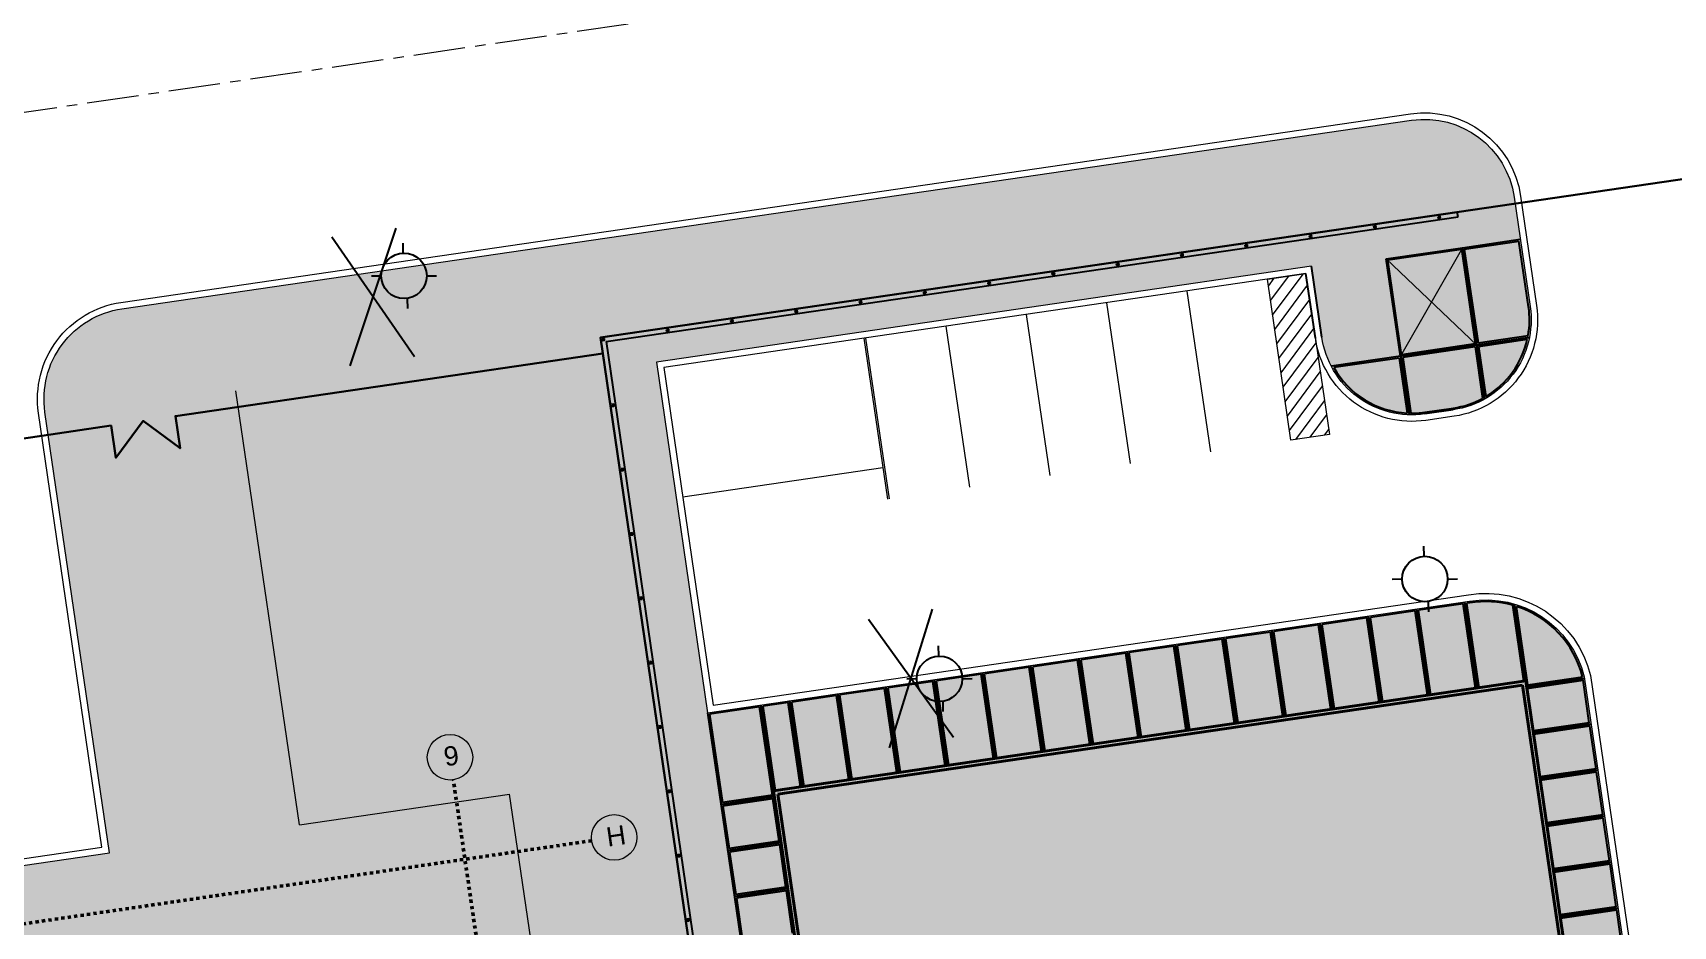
# Model space of a CAD drawing. Header units: metres. Extents: x 2 to 659295185, y -28 to 1124222152.
# Drawn here: x 656675.8 to 656726.3, y 1124424.5 to 1124452 of the extents above; entities that cross this region are included whole.
import ezdxf

# ---------------------------------------------------------------- set-up
doc = ezdxf.new("R2010")
doc.units = ezdxf.units.M
doc.header["$MEASUREMENT"] = 0
doc.linetypes.add('CENTER', pattern=[50.8, 31.75, -6.35, 6.35, -6.35])
doc.linetypes.add('Grid Line', pattern=[22.225, 12.7, -3.175, 3.175, -3.175])
doc.layers.get('0').update_dxf_attribs({"linetype": 'CONTINUOUS'})
for name, color, linetype, lineweight in [("a''brocal", 220, 'CONTINUOUS', 15), ('area verde', 76, 'CONTINUOUS', 13), ('eje vial', 1, 'CENTER', 15), ('walls', 7, 'CONTINUOUS', 50)]:
    doc.layers.add(name, color=color, linetype=linetype, lineweight=lineweight)
doc.layers.add('AREA ACERA', color=7, linetype='CONTINUOUS', lineweight=15, true_color=0xfbe193)
for name, color, linetype in [('CERCA', 7, 'CONTINUOUS'), ('MODULO POLICIAL', 7, 'CONTINUOUS'), ('Parcelas', 140, 'CONTINUOUS'), ('POSTE', 2, 'CONTINUOUS')]:
    doc.layers.add(name, color=color, linetype=linetype)
doc.styles.add('ARIAL', font='txt')
doc.linetypes.add('FENCELINE2', pattern='A,0.25,-0.1,[132,ltypeshp.shx,S=0.1,R=0,X=-0.1,Y=0],-0.1,1', length=1.45)

# ---------------------------------------------------------------- blocks, each defined once
blk = doc.blocks.new('FENCTICK')
for p, q in [((-2, -4), (2, 4)), ((2, -4), (-2, 4))]:
    blk.add_line(p, q)
blk = doc.blocks.new('POSTES')
at = {"layer": 'POSTE', "elevation": 431.35}
for points in [[(657806.936, 1127520.61), (657806.945, 1127520.31)], [(657805.972, 1127519.598), (657806.272, 1127519.606)], [(657807.681, 1127519.598), (657807.981, 1127519.606)], [(657807.075, 1127518.893), (657807.083, 1127518.593)]]:
    blk.add_lwpolyline(points, dxfattribs=at)
at = {"layer": 'POSTE', "color": 2}
blk.add_circle((657806.976, 1127519.601, 425.065), 0.7, dxfattribs=at)
blk = doc.blocks.new('ESTACION DE POLICIA')
at = {"layer": 'AREA ACERA'}
h = blk.add_hatch(color=256, dxfattribs=at)
h.dxf.hatch_style = 1
h.paths.add_polyline_path([(2418.882, 1371.357), (2418.881, 1370.252), (2420.68, 1370.252), (2420.68, 1371.357)])
h = blk.add_hatch(color=256, dxfattribs=at)
h.dxf.hatch_style = 1
edge = h.paths.add_edge_path()
edge.add_arc((2417.884, 1368.156), 2.796, 269.9176, 359.9994, ccw=False)
edge.add_line((2417.88, 1365.36), (2416.998, 1365.36))
edge.add_arc((2416.998, 1368.16), 2.8, 199.5058, 270, ccw=False)
edge.add_line((2414.359, 1367.225), (2416.511, 1367.225))
edge.add_line((2416.511, 1367.225), (2416.511, 1370.252))
edge.add_line((2416.511, 1370.252), (2420.68, 1370.252))
edge.add_line((2420.68, 1370.252), (2420.68, 1368.156))
h = blk.add_hatch(color=256, dxfattribs=at)
h.dxf.hatch_style = 1
edge = h.paths.add_edge_path()
edge.add_line((2393.823, 1359.46), (2417.573, 1359.46))
edge.add_arc((2417.573, 1356.336), 3.124, 5.9491, 90, ccw=False)
edge.add_line((2420.68, 1356.66), (2420.68, 1329.36))
edge.add_arc((2419.88, 1329.36), 0.8, -90, 0, ccw=False)
edge.add_line((2419.88, 1328.56), (2415.68, 1328.56))
edge.add_line((2415.68, 1328.56), (2415.679, 1316.215))
edge.add_line((2415.679, 1316.215), (2406.323, 1316.215))
edge.add_line((2406.323, 1316.215), (2406.323, 1328.956))
edge.add_line((2406.323, 1328.956), (2393.823, 1328.956))
edge.add_line((2393.823, 1328.956), (2393.823, 1359.46))
h.paths.add_polyline_path([(2395.48, 1356.744), (2418.88, 1356.786), (2418.88, 1330.36), (2395.48, 1330.36)], flags=16)
at = {"layer": 'MODULO POLICIAL', "true_color": 0x5f994c}
h = blk.add_hatch(color=85, dxfattribs=at)
h.dxf.hatch_style = 1
edge = h.paths.add_edge_path()
edge.add_line((2416.511, 1367.225), (2416.511, 1370.252))
edge.add_line((2416.511, 1370.252), (2418.881, 1370.252))
edge.add_line((2418.881, 1370.252), (2418.881, 1371.206))
edge.add_line((2418.881, 1371.206), (2392.38, 1371.206))
edge.add_line((2392.38, 1371.206), (2392.375, 1316.217))
edge.add_line((2392.375, 1316.217), (2393.323, 1316.217))
edge.add_line((2393.323, 1316.217), (2393.323, 1328.956))
edge.add_line((2393.323, 1328.956), (2393.823, 1328.956))
edge.add_line((2393.823, 1328.956), (2393.823, 1370.356))
edge.add_line((2393.823, 1370.356), (2414.198, 1370.357))
edge.add_line((2414.198, 1370.357), (2414.198, 1368.155))
edge.add_arc((2416.971, 1368.155), 2.772, 180.0012, 199.6033)
edge.add_line((2414.359, 1367.225), (2416.511, 1367.225))
at = {"layer": 'MODULO POLICIAL', "lineweight": 15}
h = blk.add_hatch(dxfattribs=at)
h.set_pattern_fill('LINE', color=253, scale=0.1, angle=45)
h.set_pattern_definition([(45, (66.86932, 2e-09), (-0.224506403, 0.224506403), [])])
h.paths.add_polyline_path([(2412.798, 1370.16), (2413.998, 1370.16), (2413.998, 1365.16), (2412.798, 1365.16)])
at = {"layer": 'MODULO POLICIAL'}
for p, q in [((2392.23, 1371.356), (2392.23, 1316.067)), ((2392.23, 1371.356), (2418.882, 1371.356)), ((2392.38, 1371.206), (2392.38, 1316.217)), ((2392.38, 1371.206), (2418.882, 1371.206)), ((2414.198, 1368.155), (2414.198, 1370.357)), ((2418.881, 1370.252), (2420.68, 1370.252)), ((2413.998, 1368.16), (2413.998, 1370.16)), ((2418.931, 1370.202), (2420.63, 1370.202)), ((2418.931, 1370.202), (2418.931, 1367.285)), ((2420.63, 1368.156), (2420.63, 1370.202)), ((2416.511, 1367.225), (2414.359, 1367.225)), ((2416.511, 1367.23), (2416.511, 1365.402)), ((2416.521, 1367.225), (2416.521, 1365.401)), ((2418.871, 1367.225), (2418.871, 1365.541)), ((2418.881, 1367.235), (2420.523, 1367.235)), ((2418.881, 1367.225), (2418.881, 1365.545)), ((2418.881, 1367.225), (2420.52, 1367.225)), ((2418.931, 1367.285), (2420.487, 1367.285)), ((2416.461, 1367.175), (2414.431, 1367.175)), ((2416.461, 1367.175), (2416.461, 1365.463)), ((2418.821, 1367.175), (2416.571, 1367.175)), ((2416.571, 1367.175), (2416.571, 1365.443)), ((2418.821, 1367.175), (2418.821, 1365.576)), ((2418.931, 1367.175), (2418.931, 1365.618)), ((2418.931, 1367.175), (2420.448, 1367.175)), ((2416.998, 1365.41), (2417.889, 1365.41)), ((2393.823, 1359.46), (2393.823, 1328.956)), ((2395.43, 1359.41), (2393.873, 1359.41)), ((2393.873, 1359.41), (2393.873, 1356.66)), ((2395.43, 1356.66), (2395.43, 1359.41)), ((2395.48, 1356.61), (2395.48, 1359.46)), ((2395.49, 1356.786), (2395.49, 1359.46)), ((2396.32, 1359.41), (2395.54, 1359.41)), ((2395.54, 1356.786), (2395.54, 1359.41)), ((2396.32, 1356.786), (2396.32, 1359.41)), ((2396.37, 1356.786), (2396.37, 1359.46)), ((2396.38, 1356.786), (2396.38, 1359.46)), ((2397.82, 1359.41), (2396.43, 1359.41)), ((2396.43, 1356.786), (2396.43, 1359.41)), ((2397.82, 1356.786), (2397.82, 1359.41)), ((2397.87, 1356.786), (2397.87, 1359.46)), ((2397.88, 1356.786), (2397.88, 1359.46)), ((2399.32, 1359.41), (2397.93, 1359.41)), ((2397.93, 1356.786), (2397.93, 1359.41)), ((2399.32, 1356.786), (2399.32, 1359.41)), ((2399.37, 1356.786), (2399.37, 1359.46)), ((2399.38, 1356.786), (2399.38, 1359.46)), ((2400.82, 1359.41), (2399.43, 1359.41)), ((2399.43, 1356.786), (2399.43, 1359.41)), ((2400.82, 1356.786), (2400.82, 1359.41)), ((2400.87, 1356.786), (2400.87, 1359.46)), ((2400.88, 1356.786), (2400.88, 1359.46)), ((2402.32, 1359.41), (2400.93, 1359.41)), ((2400.93, 1356.786), (2400.93, 1359.41)), ((2402.32, 1356.786), (2402.32, 1359.41)), ((2402.37, 1356.786), (2402.37, 1359.46)), ((2402.38, 1356.786), (2402.38, 1359.46)), ((2403.82, 1359.41), (2402.43, 1359.41)), ((2402.43, 1356.786), (2402.43, 1359.41)), ((2403.82, 1356.786), (2403.82, 1359.41)), ((2403.87, 1356.786), (2403.87, 1359.46)), ((2403.88, 1356.786), (2403.88, 1359.46)), ((2405.32, 1359.41), (2403.93, 1359.41)), ((2403.93, 1356.786), (2403.93, 1359.41)), ((2405.32, 1356.786), (2405.32, 1359.41)), ((2405.37, 1356.786), (2405.37, 1359.46)), ((2405.38, 1356.786), (2405.38, 1359.46)), ((2406.82, 1359.41), (2405.43, 1359.41)), ((2405.43, 1356.786), (2405.43, 1359.41)), ((2406.82, 1356.786), (2406.82, 1359.41)), ((2406.87, 1356.786), (2406.87, 1359.46)), ((2406.88, 1356.786), (2406.88, 1359.46)), ((2408.32, 1359.41), (2406.93, 1359.41)), ((2406.93, 1356.786), (2406.93, 1359.41)), ((2408.32, 1356.786), (2408.32, 1359.41)), ((2408.37, 1356.786), (2408.37, 1359.46)), ((2408.38, 1356.786), (2408.38, 1359.46)), ((2409.82, 1359.41), (2408.43, 1359.41)), ((2408.43, 1356.786), (2408.43, 1359.41)), ((2409.82, 1356.786), (2409.82, 1359.41)), ((2409.87, 1356.786), (2409.87, 1359.46)), ((2409.88, 1356.786), (2409.88, 1359.46)), ((2411.32, 1359.41), (2409.93, 1359.41)), ((2409.93, 1356.786), (2409.93, 1359.41)), ((2411.32, 1356.786), (2411.32, 1359.41)), ((2411.37, 1356.786), (2411.37, 1359.46)), ((2411.38, 1356.786), (2411.38, 1359.46)), ((2412.82, 1359.41), (2411.43, 1359.41)), ((2411.43, 1356.786), (2411.43, 1359.41)), ((2412.82, 1356.786), (2412.82, 1359.41)), ((2412.87, 1356.786), (2412.87, 1359.46)), ((2412.88, 1356.786), (2412.88, 1359.46)), ((2414.32, 1359.41), (2412.93, 1359.41)), ((2412.93, 1356.786), (2412.93, 1359.41)), ((2414.32, 1356.786), (2414.32, 1359.41)), ((2414.37, 1356.786), (2414.37, 1359.46)), ((2414.38, 1356.786), (2414.38, 1359.46)), ((2415.82, 1359.41), (2414.43, 1359.41)), ((2414.43, 1356.786), (2414.43, 1359.41)), ((2415.82, 1356.786), (2415.82, 1359.41)), ((2415.87, 1356.786), (2415.87, 1359.46)), ((2415.88, 1356.786), (2415.88, 1359.46)), ((2417.32, 1359.41), (2415.93, 1359.41)), ((2415.93, 1356.786), (2415.93, 1359.41)), ((2417.32, 1356.786), (2417.32, 1359.41)), ((2417.37, 1356.786), (2417.37, 1359.46)), ((2417.38, 1356.786), (2417.38, 1359.46)), ((2417.523, 1359.41), (2417.43, 1359.41)), ((2417.43, 1356.786), (2417.43, 1359.41)), ((2418.82, 1356.786), (2418.82, 1359.146)), ((2418.87, 1356.786), (2418.87, 1359.178)), ((2418.88, 1356.61), (2418.88, 1359.173)), ((2418.93, 1356.66), (2418.93, 1359.094)), ((2395.43, 1356.66), (2393.873, 1356.66)), ((2418.93, 1356.66), (2420.63, 1356.66)), ((2395.48, 1356.61), (2393.823, 1356.61)), ((2395.48, 1356.6), (2393.823, 1356.6)), ((2393.873, 1356.55), (2393.873, 1355.23)), ((2395.43, 1356.55), (2393.873, 1356.55)), ((2395.43, 1355.23), (2395.43, 1356.55)), ((2418.88, 1356.61), (2420.68, 1356.61)), ((2418.88, 1356.6), (2420.68, 1356.6)), ((2418.88, 1356.55), (2420.63, 1356.55)), ((2420.63, 1355.23), (2420.63, 1356.55)), ((2395.48, 1355.18), (2393.823, 1355.18)), ((2395.48, 1355.17), (2393.823, 1355.17)), ((2395.43, 1355.23), (2393.873, 1355.23)), ((2393.873, 1355.12), (2393.873, 1353.8)), ((2395.43, 1355.12), (2393.873, 1355.12)), ((2395.43, 1353.8), (2395.43, 1355.12)), ((2420.63, 1355.23), (2418.88, 1355.23)), ((2420.68, 1355.18), (2418.88, 1355.18)), ((2420.68, 1355.17), (2418.88, 1355.17)), ((2420.63, 1355.12), (2418.88, 1355.12)), ((2420.63, 1353.8), (2420.63, 1355.12)), ((2395.48, 1353.75), (2393.823, 1353.75)), ((2395.48, 1353.74), (2393.823, 1353.74)), ((2395.43, 1353.8), (2393.873, 1353.8)), ((2393.873, 1353.69), (2393.873, 1352.37)), ((2395.43, 1353.69), (2393.873, 1353.69)), ((2395.43, 1352.37), (2395.43, 1353.69)), ((2420.63, 1353.8), (2418.88, 1353.8)), ((2420.68, 1353.75), (2418.88, 1353.75)), ((2420.68, 1353.74), (2418.88, 1353.74)), ((2420.63, 1353.69), (2418.88, 1353.69)), ((2420.63, 1352.37), (2420.63, 1353.69)), ((2420.63, 1352.37), (2418.88, 1352.37)), ((2420.68, 1352.32), (2418.88, 1352.32)), ((2420.68, 1352.31), (2418.88, 1352.31)), ((2420.63, 1352.26), (2418.88, 1352.26)), ((2420.63, 1350.94), (2420.63, 1352.26)), ((2420.63, 1350.94), (2418.88, 1350.94)), ((2420.68, 1350.89), (2418.88, 1350.89)), ((2420.68, 1350.88), (2418.88, 1350.88)), ((2420.63, 1350.83), (2418.88, 1350.83)), ((2420.63, 1349.51), (2420.63, 1350.83)), ((2420.63, 1349.51), (2418.88, 1349.51)), ((2420.68, 1349.46), (2418.88, 1349.46)), ((2420.68, 1349.45), (2418.88, 1349.45)), ((2420.63, 1349.4), (2418.88, 1349.4)), ((2420.63, 1348.08), (2420.63, 1349.4))]:
    blk.add_line(p, q, dxfattribs=at)
at = {"layer": 'MODULO POLICIAL', "lineweight": 5}
for p, q in [((2416.511, 1370.252), (2418.881, 1367.225)), ((2418.881, 1370.252), (2416.511, 1367.225))]:
    blk.add_line(p, q, dxfattribs=at)
at = {"layer": 'MODULO POLICIAL', "color": 253, "lineweight": 15}
for p, q in [((2400.248, 1370.16), (2400.248, 1365.16)), ((2400.298, 1370.16), (2400.298, 1365.16)), ((2402.798, 1370.16), (2402.798, 1365.16)), ((2405.298, 1370.16), (2405.298, 1365.16)), ((2407.798, 1370.16), (2407.798, 1365.16)), ((2410.298, 1370.16), (2410.298, 1365.16)), ((2400.248, 1366.135), (2394.023, 1366.135))]:
    blk.add_line(p, q, dxfattribs=at)
at = {"layer": 'MODULO POLICIAL', "lineweight": 30}
for points in [[(2392.277, 1371.308), (2392.277, 1371.254), (2392.333, 1371.254), (2392.333, 1371.308)], [(2394.277, 1371.308), (2394.277, 1371.254), (2394.333, 1371.254), (2394.333, 1371.308)], [(2396.277, 1371.308), (2396.277, 1371.254), (2396.333, 1371.254), (2396.333, 1371.308)], [(2398.277, 1371.308), (2398.277, 1371.254), (2398.333, 1371.254), (2398.333, 1371.308)], [(2400.277, 1371.308), (2400.277, 1371.254), (2400.333, 1371.254), (2400.333, 1371.308)], [(2402.277, 1371.308), (2402.277, 1371.254), (2402.333, 1371.254), (2402.333, 1371.308)], [(2404.277, 1371.308), (2404.277, 1371.254), (2404.333, 1371.254), (2404.333, 1371.308)], [(2406.277, 1371.308), (2406.277, 1371.254), (2406.333, 1371.254), (2406.333, 1371.308)], [(2408.277, 1371.308), (2408.277, 1371.254), (2408.333, 1371.254), (2408.333, 1371.308)], [(2410.277, 1371.308), (2410.277, 1371.254), (2410.333, 1371.254), (2410.333, 1371.308)], [(2412.277, 1371.308), (2412.277, 1371.254), (2412.333, 1371.254), (2412.333, 1371.308)], [(2414.277, 1371.308), (2414.277, 1371.254), (2414.333, 1371.254), (2414.333, 1371.308)], [(2416.277, 1371.308), (2416.277, 1371.254), (2416.333, 1371.254), (2416.333, 1371.308)], [(2418.277, 1371.308), (2418.277, 1371.254), (2418.333, 1371.254), (2418.333, 1371.308)], [(2392.277, 1369.264), (2392.277, 1369.21), (2392.333, 1369.21), (2392.333, 1369.264)], [(2392.277, 1367.264), (2392.277, 1367.21), (2392.333, 1367.21), (2392.333, 1367.264)], [(2392.277, 1365.264), (2392.277, 1365.21), (2392.333, 1365.21), (2392.333, 1365.264)], [(2392.277, 1363.264), (2392.277, 1363.21), (2392.333, 1363.21), (2392.333, 1363.264)], [(2392.277, 1361.264), (2392.277, 1361.21), (2392.333, 1361.21), (2392.333, 1361.264)], [(2392.277, 1359.264), (2392.277, 1359.21), (2392.333, 1359.21), (2392.333, 1359.264)], [(2392.277, 1357.264), (2392.277, 1357.21), (2392.333, 1357.21), (2392.333, 1357.264)], [(2392.277, 1355.264), (2392.277, 1355.21), (2392.333, 1355.21), (2392.333, 1355.264)], [(2392.277, 1353.264), (2392.277, 1353.21), (2392.333, 1353.21), (2392.333, 1353.264)]]:
    blk.add_lwpolyline(points, close=True, dxfattribs=at)
at = {"layer": 'MODULO POLICIAL'}
blk.add_lwpolyline([(2418.882, 1371.206), (2418.882, 1371.357)], dxfattribs=at)
at = {"layer": 'MODULO POLICIAL', "lineweight": 25, "flags": 128}
blk.add_lwpolyline([(2416.511, 1370.252), (2418.881, 1370.252), (2418.881, 1367.225), (2416.511, 1367.225)], close=True, dxfattribs=at)
at = {"layer": 'MODULO POLICIAL', "color": 253, "lineweight": 15}
blk.add_lwpolyline([(2412.798, 1370.16), (2413.998, 1370.16), (2413.998, 1365.16), (2412.798, 1365.16)], close=True, dxfattribs=at)
at = {"layer": 'MODULO POLICIAL', "flags": 128}
blk.add_lwpolyline([(2416.551, 1370.212), (2418.842, 1370.212), (2418.842, 1367.264), (2416.551, 1367.264)], close=True, dxfattribs=at)
at = {"layer": 'MODULO POLICIAL'}
for centre, radius, start, end in [((2417.88, 1368.16), 2.75, 341.4486, 360), ((2416.998, 1368.16), 2.75, 200.987, 258.7344), ((2417.88, 1368.16), 2.75, 292.4667, 339.0129), ((2416.998, 1368.16), 2.75, 261.0624, 270), ((2417.88, 1368.161), 2.752, 270.195, 290.0018), ((2417.573, 1356.336), 3.074, 66.0617, 90.9252), ((2417.572, 1356.335), 3.075, 6.0603, 63.7926)]:
    blk.add_arc(centre, radius, start, end, dxfattribs=at)
blk = doc.blocks.new('estacion de bomberos')
at = {"linetype": 'Grid Line', "ltscale": 4}
for p, q in [((2639911, 61729), (2639911, 96154)), ((2643854, 93684), (2598418, 93684))]:
    blk.add_line(p, q, dxfattribs=at)
at = {"lineweight": 15}
for centre in [(2639911, 96854), (2644554, 93684)]:
    blk.add_circle(centre, 700, dxfattribs=at)
at = {"linetype": 'Grid Line', "ltscale": 3, "char_height": 592, "width": 2211.69, "attachment_point": 1, "style": 'ARIAL'}
for s, insert in [('{\\fArial|b0|i0|c204|p32;9}', (2639725, 97190)), ('{\\fArial|b0|i0|c0|p32;H}', (2644317, 94020))]:
    blk.add_mtext(s, dxfattribs=dict(at, insert=insert))
blk = doc.blocks.new('planta techo modulo policial definitivo')
at = {"color": 7, "lineweight": 40}
for p, q in [((1197831, -907857), (1174915, -911207)), ((1199265, -917663), (1197831, -907857)), ((1174915, -911207), (1176348, -921013))]:
    blk.add_line(p, q, dxfattribs=at)
blk.add_lwpolyline([(1199383, -917645), (1197932, -907721), (1174778, -911106), (1176230, -921031)], dxfattribs=at)

msp = doc.modelspace()

# ---------------------------------------------------------------- hatches: boundary and pattern name
at = {"layer": 'AREA ACERA'}
h = msp.add_hatch(color=256, dxfattribs=at)
h.dxf.hatch_style = 1
edge = h.paths.add_edge_path()
edge.add_line((656676.2124, 1124440.0881), (656676.1829, 1124440.2894))
edge.add_arc((656678.9535, 1124440.6945), 2.8, 153.47122, 188.31808, ccw=False)
edge.add_line((656676.4483, 1124441.9451), (656720.6781, 1124448.4112))
edge.add_arc((656718.6386, 1124446.5037), 2.7925, 8.16908, 43.08393, ccw=False)
edge.add_line((656721.4028, 1124446.9005), (656721.4322, 1124446.6998))
edge.add_line((656721.4322, 1124446.6998), (656676.2124, 1124440.0881))
h = msp.add_hatch(color=256, dxfattribs=at)
h.dxf.hatch_style = 1
h.paths.add_polyline_path([(656679.9155, 1124399.45), (656692.7934, 1124401.3328), (656693.1613, 1124398.817), (656678.7643, 1124396.7121), (656678.3965, 1124399.2279)], flags=16)
h.paths.add_polyline_path([(656684.7203, 1124396.067), (656698.2762, 1124398.0489), (656699.5782, 1124389.1436), (656681.7676, 1124386.5396), (656680.4656, 1124395.4449)], flags=16)
h.paths.add_polyline_path([(656663.1376, 1124392.0449), (656677.6212, 1124394.1624), (656678.0035, 1124391.5477), (656656.3338, 1124388.3795), (656655.9516, 1124390.9942)], flags=16)
h.paths.add_polyline_path([(656668.2308, 1124397.7416), (656676.9123, 1124399.0109), (656677.4765, 1124395.1519), (656655.8069, 1124391.9837), (656655.2427, 1124395.8427)], flags=17)
h.paths.add_polyline_path([(656655.2427, 1124395.8427), (656655.0257, 1124397.3269), (656654.9823, 1124397.6237), (656653.6828, 1124397.4337), (656655.2514, 1124386.7053), (656673.2731, 1124389.3401), (656673.8517, 1124385.3822), (656680.2834, 1124386.3226), (656680.5002, 1124384.8383), (656701.2794, 1124387.8764), (656699.5434, 1124399.7501), (656694.7939, 1124399.0557), (656690.4839, 1124428.5349), (656684.0127, 1124427.5887), (656682.0602, 1124440.9428), (656677.4303, 1124440.2659), (656676.2124, 1124440.0878), (656678.1648, 1124426.7338), (656653.032, 1124423.0592), (656653.2606, 1124421.4958), (656667.5586, 1124423.5862), (656667.887, 1124421.3401), (656676.5944, 1124422.6132), (656677.5261, 1124422.7494), (656684.2134, 1124423.7271), (656684.9946, 1124418.384), (656688.062, 1124418.8324), (656688.8577, 1124413.3903), (656691.1335, 1124413.723), (656692.7249, 1124402.8387), (656676.6953, 1124400.4951), (656676.9123, 1124399.0109)])
at = {"layer": 'area verde'}
h = msp.add_hatch(color=256, dxfattribs=at)
h.dxf.hatch_style = 1
h.paths.add_polyline_path([(656650.6111, 1124383.8033), (656649.4237, 1124383.6297), (656649.8732, 1124380.6238), (656649.9936, 1124379.9528, 0.3963828), (656663.2501, 1124370.6957), (656728.3236, 1124380.2093, 0.4142136), (656730.6891, 1124383.3849), (656729.4311, 1124391.9898), (656729.2937, 1124392.9298, 0.4142139), (656728.3864, 1124393.6056), (656724.2305, 1124392.998), (656722.676, 1124403.6301), (656726.8319, 1124404.2377, 0.4142136), (656727.5077, 1124405.145), (656723.5597, 1124432.1481, 0.3895856), (656720.0308, 1124434.4719), (656696.5786, 1124431.043), (656695.0018, 1124441.8284), (656715.1624, 1124444.776), (656715.4807, 1124442.5991, 0.4613368), (656719.0876, 1124440.332, 0.4613368), (656721.8946, 1124443.5369), (656721.4007, 1124446.9149, 0.4142093), (656718.2275, 1124449.2658), (656678.5484, 1124443.4651, 0.4142178), (656676.1829, 1124440.2894), (656678.1648, 1124426.7337), (656653.032, 1124423.0592), (656651.4552, 1124433.8445), (656667.9795, 1124436.2605, 1.0016117), (656667.1604, 1124441.8002), (656653.0075, 1124439.7312, 0.4151168), (656643.0439, 1124426.3124), (656643.0439, 1124426.3123), (656643.1101, 1124425.8642, 0.4137555), (656649.6869, 1124420.9733), (656667.5586, 1124423.5862), (656668.6538, 1124416.0959), (656671.0119, 1124399.9673), (656653.2526, 1124397.3708, 0.2339147), (656649.0199, 1124394.4455)])
h.paths.add_polyline_path([(656663.2501, 1124370.6957), (656667.0904, 1124371.2571), (656666.9169, 1124372.4445), (656663.0765, 1124371.883, -0.3959241), (656651.1716, 1124380.1823), (656651.0542, 1124380.8362), (656649.8674, 1124380.6627), (656649.8732, 1124380.6238), (656649.9936, 1124379.9528, 0.3963828)], flags=17)
h = msp.add_hatch(color=256, dxfattribs=at)
h.dxf.hatch_style = 1
edge = h.paths.add_edge_path()
edge.add_line((656676.4483, 1124441.9452), (656720.6781, 1124448.4113))
edge.add_arc((656718.6386, 1124446.5037), 2.7925, 43.08602, 98.16824)
edge.add_line((656718.2419, 1124449.2679), (656678.5484, 1124443.4651))
edge.add_arc((656678.9535, 1124440.6945), 2.8, 98.31724, 153.47041)
h = msp.add_hatch(color=256, dxfattribs=at)
h.dxf.hatch_style = 1
h.paths.add_polyline_path([(656685.4909, 1124441.5235), (656693.2808, 1124442.5839), (656699.5434, 1124399.7501), (656694.7939, 1124399.0557), (656690.4839, 1124428.5349), (656684.0127, 1124427.5887), (656682.0602, 1124440.9428)])
h.paths.add_polyline_path([(656680.3934, 1124399.5984), (656692.7934, 1124401.3328), (656693.1613, 1124398.817), (656678.7643, 1124396.7121), (656678.3965, 1124399.2279)])
h.paths.add_polyline_path([(656660.1481, 1124391.6863), (656677.6212, 1124394.1624), (656678.0035, 1124391.5477), (656656.3338, 1124388.3795), (656655.9516, 1124390.9942)], flags=17)
edge = h.paths.add_edge_path()
edge.add_arc((656654.0917, 1124391.6318), 5.8, 98.31808, 127.35327)
edge.add_line((656650.5727, 1124396.2423), (656652.8892, 1124380.88))
edge.add_line((656652.8892, 1124380.88), (656680.509, 1124384.9182))
edge.add_line((656680.509, 1124384.9182), (656680.2924, 1124386.4014))
edge.add_line((656680.2924, 1124386.4014), (656669.9023, 1124384.8834))
edge.add_line((656669.9023, 1124384.8834), (656669.324, 1124388.8413))
edge.add_line((656669.324, 1124388.8413), (656655.2603, 1124386.7851))
edge.add_line((656655.2603, 1124386.7851), (656653.6828, 1124397.4337))
edge.add_line((656653.6828, 1124397.4337), (656653.2526, 1124397.3708))
edge = h.paths.add_edge_path()
edge.add_arc((656648.8478, 1124426.7123), 5.8, 255.112, 278.31808)
edge.add_line((656649.6869, 1124420.9733), (656653.2783, 1124421.4984))
edge.add_line((656653.2783, 1124421.4984), (656651.4552, 1124433.8445))
edge.add_line((656651.4552, 1124433.8445), (656667.9996, 1124436.2634))
edge.add_arc((656667.5742, 1124439.0311), 2.8002, 278.73787, 353.30305)
edge.add_line((656670.3553, 1124438.7045), (656670.3578, 1124438.7266))
edge.add_line((656670.3578, 1124438.7266), (656653.3763, 1124436.2467))
edge.add_arc((656654.7144, 1124428.0553), 8.3, 99.27783, 185.50008)
edge.add_line((656646.4527, 1124427.2598), (656647.3576, 1124421.107))

# ---------------------------------------------------------------- linework, layer by layer
at = {"layer": "a''brocal"}
for p, q in [((656684.0127, 1124427.5887, 433.2399), (656682.0602, 1124440.9428, 433.2399)), ((656718.6563, 1124440.2336, 433.2399), (656719.5291, 1124440.3613, 433.2399)), ((656684.0127, 1124427.5887, 433.2399), (656690.4839, 1124428.5349, 433.2399)), ((656694.7939, 1124399.0557, 433.2399), (656690.4839, 1124428.5349, 433.2399))]:
    msp.add_line(p, q, dxfattribs=at)
at = {"layer": "a''brocal", "elevation": 433.2399, "flags": 128}
for points in [[(656653.201, 1124423.286), (656677.938, 1124426.9027), (656675.985, 1124440.2605, -0.4142178), (656678.5195, 1124443.663), (656718.2132, 1124449.4658, -0.4142093), (656721.6007, 1124446.9292), (656722.0925, 1124443.5658, -0.4142136), (656719.558, 1124440.1634), (656718.6852, 1124440.0358, -0.4142136), (656715.2828, 1124442.5702), (656714.9935, 1124444.5491), (656695.2286, 1124441.6594), (656696.7476, 1124431.2699), (656720.0004, 1124434.6696, -0.3903328), (656723.7561, 1124432.1868), (656727.7056, 1124405.174, -0.4142136)], [(656653.032, 1124423.0592), (656678.1648, 1124426.7337), (656676.1829, 1124440.2894, -0.4142178), (656678.5484, 1124443.4651), (656718.2419, 1124449.2679, -0.4142093), (656721.4028, 1124446.9005), (656721.8946, 1124443.5369, -0.4142136), (656719.5291, 1124440.3613), (656718.6563, 1124440.2336, -0.4142136), (656715.4807, 1124442.5991), (656715.1624, 1124444.776), (656695.0018, 1124441.8284), (656696.5786, 1124431.043), (656720.0308, 1124434.4719, -0.3895856), (656723.5597, 1124432.1481), (656727.5077, 1124405.145, -0.4142136)]]:
    msp.add_lwpolyline(points, format="xyb", dxfattribs=at)
at = {"layer": 'eje vial', "ltscale": 0.05, "elevation": 433.2399, "flags": 128}
msp.add_lwpolyline([(656624.7067, 1124442.0844), (657049.9026, 1124504.2505)], dxfattribs=at)
at = {"layer": 'Parcelas', "color": 1, "linetype": 'FENCELINE2', "lineweight": 30, "ltscale": 1.8, "elevation": 433.2399}
msp.add_lwpolyline([(656728.4693, 1124447.7307), (656736.4674, 1124393.0209), (656701.2794, 1124387.8764), (656693.2808, 1124442.5839), (656728.4693, 1124447.7307)], dxfattribs=at)
msp.add_lwpolyline([(656650.9507, 1124397.0343), (656653.3349, 1124381.1403, 0.0081584), (656653.3794, 1124380.8731), (656701.2795, 1124387.8764), (656693.3533, 1124442.0886), (656680.1981, 1124440.1652), (656680.3428, 1124439.1758), (656679.2086, 1124440.0206), (656678.3638, 1124438.8864), (656678.2192, 1124439.8759), (656676.0868, 1124439.5644), (656653.3763, 1124436.2467, 0.3950311), (656646.4527, 1124427.2598), (656647.4579, 1124420.4453), (656650.9209, 1124397.232)], format="xyb", dxfattribs=at)

# ---------------------------------------------------------------- block references
at = {"layer": 'CERCA'}
for p, xscale, yscale, zscale, rotation in [((656686.2814, 1124443.8287, 0.7323), 0.5000000000633769, 0.5000000000633769, 0.5000000000633769, 8.112895017314417), ((656686.2814, 1124443.8287, 0.7323), 0.5000000000633769, 0.5000000000633769, 0.5000000000633769, 8.112895017314417), ((656702.8372, 1124432.0939, 0.7323), 0.5000000000145468, 0.5000000000145468, 0.5000000000145468, 9.34683582988922), ((656702.8372, 1124432.0939, 0.7323), 0.5000000000145468, 0.5000000000145468, 0.5000000000145468, 9.34683582988922)]:
    msp.add_blockref('FENCTICK', p, dxfattribs=dict(at, xscale=xscale, yscale=yscale, zscale=zscale, rotation=rotation))
at = {"layer": 'MODULO POLICIAL', "rotation": 8.318083230108007}
msp.add_blockref('ESTACION DE POLICIA', (654524.6091, 1122739.5738, 433.2399), dxfattribs=at)
at = {"layer": 'MODULO POLICIAL', "xscale": 0.001, "yscale": 0.001, "zscale": 0.001}
msp.add_blockref('planta techo modulo policial definitivo', (655523.8266, 1125339.7434, 433.2399), dxfattribs=at)
at = {"layer": 'POSTE', "linetype": 'Continuous'}
for p in [(-1119.7428, -3075.1214, -426.6251), (-1088.3218, -3084.4464, -426.6348), (-1103.2608, -3087.5144, -426.6348)]:
    msp.add_blockref('POSTES', p, dxfattribs=at)
at = {"layer": 'walls', "linetype": 'Continuous', "lineweight": 15, "xscale": 0.001, "yscale": 0.001, "zscale": 0.001, "rotation": 8.318083230108}
msp.add_blockref('estacion de bomberos', (654090.5222, 1123951.9246, 433.2399), dxfattribs=at)

doc.saveas('drawing.dxf')
